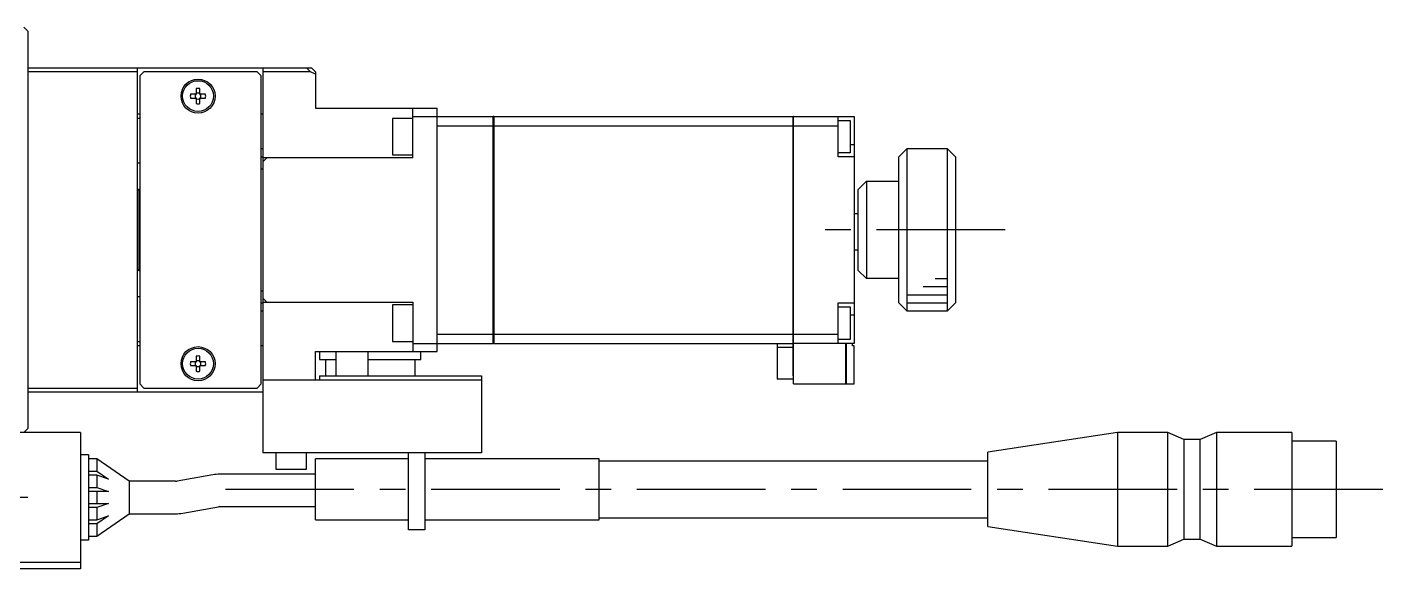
# Model space of a CAD drawing. Extents: x 0 to 715, y -8 to 432.
# Drawn here: x 548 to 715.3, y 275.7 to 342.5 of the extents above; entities that cross this region are included whole.
import ezdxf

# ---------------------------------------------------------------- set-up
doc = ezdxf.new("R2010")
doc.units = 0
doc.header["$LTSCALE"] = 0.5
doc.linetypes.add('CENTER', pattern=[50.8, 31.75, -6.35, 6.35, -6.35])
for name, color, linetype in [('MSM_CENTER', 1, 'CENTER'), ('MSM_CONTINUOUS', 7, 'CONTINUOUS'), ('MSM_NARROW', 5, 'CONTINUOUS')]:
    doc.layers.add(name, color=color, linetype=linetype)

msp = doc.modelspace()

# ---------------------------------------------------------------- linework, layer by layer
at = {"layer": 'MSM_CENTER'}
for p, q in [((668.71, 317.48), (645.59, 317.48)), ((715.34, 285.48), (570.34, 285.48)), ((548.09, 284.48), (542.09, 284.48))]:
    msp.add_line(p, q, dxfattribs=at)
at = {"layer": 'MSM_CONTINUOUS'}
for p, q in [((548.09, 341.98), (547.59, 342.48)), ((548.09, 341.98), (548.09, 292.98)), ((548.09, 337.48), (583.09, 337.48)), ((561.59, 336.98), (548.09, 336.98)), ((561.59, 337.48), (561.59, 297.48)), ((562.39, 336.98), (561.89, 336.48)), ((561.89, 336.48), (561.89, 298.48)), ((576.39, 336.98), (562.39, 336.98)), ((576.89, 336.48), (576.39, 336.98)), ((576.89, 298.48), (576.89, 336.48)), ((577.09, 337.48), (577.09, 289.98)), ((582.98, 336.98), (577.09, 336.98)), ((582.98, 336.98), (582.48, 337.48)), ((583.59, 336.67), (582.98, 336.98)), ((583.09, 337.48), (583.59, 336.98)), ((583.59, 336.98), (583.59, 332.48)), ((568.85, 334.9), (568.85, 334.22)), ((569.33, 334.22), (569.33, 334.9)), ((568.85, 334.22), (568.17, 334.22)), ((568.17, 333.74), (568.85, 333.74)), ((568.85, 333.74), (568.85, 333.06)), ((570.01, 334.22), (569.33, 334.22)), ((569.33, 333.06), (569.33, 333.74)), ((569.33, 333.74), (570.01, 333.74)), ((561.89, 331.73), (561.59, 331.73)), ((577.09, 331.73), (576.89, 331.73)), ((583.59, 332.48), (598.59, 332.48)), ((595.59, 326.38), (595.59, 332.48)), ((595.59, 331.48), (605.54, 331.48)), ((598.59, 302.48), (598.59, 332.48)), ((605.54, 303.48), (605.54, 331.48)), ((605.59, 331.47), (605.54, 331.47)), ((605.59, 331.48), (642.54, 331.48)), ((605.59, 331.48), (605.59, 303.48)), ((642.54, 299.48), (642.54, 331.48)), ((642.59, 331.47), (642.54, 331.47)), ((642.59, 298.48), (642.59, 331.48)), ((642.59, 331.48), (650.09, 331.48)), ((648.09, 326.48), (648.09, 331.48)), ((650.09, 331.48), (650.09, 303.48)), ((561.89, 331.23), (561.59, 331.23)), ((593.09, 331.23), (593.09, 326.73)), ((595.59, 331.23), (593.09, 331.23)), ((598.59, 330.33), (605.54, 330.33)), ((605.59, 330.32), (605.54, 330.32)), ((605.59, 330.33), (642.54, 330.33)), ((642.59, 330.32), (642.54, 330.32)), ((642.59, 330.33), (648.09, 330.33)), ((648.09, 330.98), (649.59, 330.98)), ((649.59, 330.98), (649.59, 326.98)), ((577.09, 327.48), (576.89, 327.48)), ((576.89, 326.48), (577.09, 326.48)), ((577.09, 325.88), (577.59, 326.38)), ((595.59, 326.38), (577.09, 326.38)), ((593.09, 326.73), (595.59, 326.73)), ((649.59, 326.98), (648.09, 326.98)), ((650.09, 326.48), (648.09, 326.48)), ((650.09, 327.98), (649.59, 327.98)), ((656.59, 327.48), (655.59, 326.48)), ((655.59, 308.48), (655.59, 326.48)), ((656.59, 327.48), (656.59, 307.48)), ((661.59, 327.48), (656.59, 327.48)), ((661.59, 307.48), (661.59, 327.48)), ((662.59, 326.48), (661.59, 327.48)), ((662.59, 326.48), (662.59, 308.48)), ((561.59, 325.73), (561.89, 325.73)), ((577.09, 324.98), (576.89, 324.98)), ((651.59, 323.48), (650.59, 322.48)), ((651.59, 323.48), (655.59, 323.48)), ((651.59, 323.48), (651.59, 311.48)), ((561.79, 322.48), (561.59, 322.28)), ((561.79, 322.48), (561.79, 312.48)), ((561.89, 322.48), (561.79, 322.48)), ((650.59, 312.48), (650.59, 322.48)), ((650.59, 319.48), (650.09, 319.48)), ((650.59, 314.98), (650.09, 314.98)), ((561.59, 312.68), (561.79, 312.48)), ((561.79, 312.48), (561.89, 312.48)), ((650.59, 312.48), (651.59, 311.48)), ((655.59, 311.48), (651.59, 311.48)), ((576.89, 309.98), (577.09, 309.98)), ((561.89, 309.23), (561.59, 309.23)), ((576.89, 308.48), (577.09, 308.48)), ((577.59, 308.58), (577.09, 309.08)), ((577.09, 308.58), (595.59, 308.58)), ((593.09, 308.23), (593.09, 303.73)), ((595.59, 308.23), (593.09, 308.23)), ((595.59, 308.58), (595.59, 302.48)), ((648.09, 308.48), (650.09, 308.48)), ((648.09, 303.48), (648.09, 308.48)), ((648.09, 307.98), (649.59, 307.98)), ((649.59, 307.98), (649.59, 303.98)), ((655.59, 308.48), (656.59, 307.48)), ((661.59, 307.48), (662.59, 308.48)), ((576.89, 307.48), (577.09, 307.48)), ((650.09, 306.98), (649.59, 306.98)), ((656.59, 307.48), (661.59, 307.48)), ((598.59, 304.64), (605.54, 304.64)), ((605.59, 304.64), (605.54, 304.64)), ((605.59, 304.64), (642.54, 304.64)), ((642.59, 304.64), (642.54, 304.64)), ((642.59, 304.64), (648.09, 304.64)), ((561.59, 303.73), (561.89, 303.73)), ((561.59, 303.23), (561.89, 303.23)), ((576.89, 303.23), (577.09, 303.23)), ((593.09, 303.73), (595.59, 303.73)), ((595.59, 303.48), (605.54, 303.48)), ((605.59, 303.49), (605.54, 303.49)), ((605.59, 303.48), (642.54, 303.48)), ((640.59, 303.48), (640.59, 299.08)), ((642.54, 302.98), (640.59, 302.98)), ((642.59, 303.49), (642.54, 303.49)), ((650.09, 303.48), (642.59, 303.48)), ((649.59, 303.98), (648.09, 303.98)), ((649.04, 298.48), (649.04, 303.48)), ((649.09, 303.48), (649.09, 298.48)), ((649.89, 303.18), (649.89, 303.48)), ((650.09, 303.18), (649.89, 303.18)), ((650.09, 298.48), (650.09, 303.18)), ((568.85, 301.9), (568.85, 301.22)), ((569.33, 301.22), (569.33, 301.9)), ((583.59, 298.98), (583.59, 302.48)), ((583.59, 302.48), (598.59, 302.48)), ((584.09, 302.48), (584.09, 301.48)), ((584.09, 301.48), (586.09, 301.48)), ((584.84, 301.48), (584.84, 299.48)), ((586.09, 302.48), (586.09, 299.48)), ((590.09, 299.48), (590.09, 302.48)), ((590.09, 301.48), (596.59, 301.48)), ((595.84, 301.48), (595.84, 299.48)), ((596.59, 301.48), (596.59, 302.48)), ((568.85, 301.22), (568.17, 301.22)), ((568.17, 300.74), (568.85, 300.74)), ((568.85, 300.74), (568.85, 300.06)), ((570.01, 301.22), (569.33, 301.22)), ((569.33, 300.06), (569.33, 300.74)), ((569.33, 300.74), (570.01, 300.74)), ((548.09, 297.98), (561.59, 297.98)), ((561.89, 298.48), (562.39, 297.98)), ((562.39, 297.98), (576.39, 297.98)), ((576.39, 297.98), (576.89, 298.48)), ((577.09, 298.98), (604.09, 298.98)), ((584.09, 299.48), (584.09, 298.98)), ((584.09, 299.48), (604.09, 299.48)), ((604.09, 299.48), (604.09, 289.98)), ((642.59, 299.08), (640.59, 299.08)), ((642.59, 299.48), (642.54, 299.48)), ((642.59, 298.48), (649.04, 298.48)), ((649.09, 298.53), (649.04, 298.53)), ((649.09, 298.48), (650.09, 298.48)), ((577.09, 297.48), (548.09, 297.48)), ((547.59, 292.48), (548.09, 292.98)), ((554.59, 292.48), (461.59, 292.48)), ((554.59, 292.48), (554.59, 275.68)), ((682.59, 292.48), (666.59, 290.05)), ((688.79, 292.48), (682.59, 292.48)), ((682.59, 292.48), (682.59, 278.48)), ((690.79, 291.63), (688.79, 292.48)), ((688.79, 278.48), (688.79, 292.48)), ((692.79, 291.63), (690.79, 291.63)), ((690.79, 291.63), (690.79, 279.33)), ((694.79, 292.48), (692.79, 291.63)), ((692.79, 279.33), (692.79, 291.63)), ((704.09, 292.48), (694.79, 292.48)), ((694.79, 292.48), (694.79, 278.48)), ((704.09, 292.48), (704.09, 278.48)), ((709.59, 291.43), (704.09, 291.43)), ((709.59, 291.43), (709.59, 279.53)), ((555.59, 289.73), (554.59, 289.73)), ((555.59, 289.73), (555.59, 279.23)), ((604.09, 289.98), (577.09, 289.98)), ((578.69, 289.98), (578.69, 287.98)), ((582.49, 287.98), (582.49, 289.98)), ((595.09, 280.48), (595.09, 289.98)), ((597.09, 289.98), (597.09, 280.48)), ((666.59, 280.91), (666.59, 290.05)), ((556.59, 289.23), (555.59, 289.23)), ((560.59, 286.48), (556.59, 289.23)), ((556.59, 289.23), (556.59, 287.73)), ((578.69, 287.98), (582.49, 287.98)), ((583.59, 281.73), (583.59, 289.23)), ((595.09, 289.23), (583.59, 289.23)), ((618.59, 289.23), (597.09, 289.23)), ((618.59, 281.73), (618.59, 289.23)), ((666.59, 288.98), (618.59, 288.98)), ((555.59, 287.73), (556.59, 287.73)), ((556.59, 287.23), (555.59, 287.23)), ((556.59, 287.73), (558.05, 286.73)), ((558.05, 286.73), (556.59, 287.23)), ((556.59, 287.23), (556.59, 285.73)), ((560.59, 286.48), (560.59, 282.48)), ((566.33, 286.48), (560.59, 286.48)), ((570.91, 287.27), (566.51, 286.5)), ((583.59, 287.35), (571.78, 287.35)), ((555.59, 285.73), (556.59, 285.73)), ((558.05, 285.23), (555.59, 285.23)), ((556.59, 285.73), (558.05, 285.23)), ((556.59, 285.23), (556.59, 283.73)), ((555.59, 283.73), (558.05, 283.73)), ((556.59, 283.23), (555.59, 283.23)), ((558.05, 283.73), (556.59, 283.23)), ((556.59, 283.23), (556.59, 281.73)), ((567.2, 282.56), (571.61, 283.33)), ((571.78, 283.35), (583.59, 283.35)), ((555.59, 281.73), (556.59, 281.73)), ((556.59, 281.23), (555.59, 281.23)), ((556.59, 279.73), (560.59, 282.48)), ((558.05, 282.23), (556.59, 281.23)), ((556.59, 281.73), (558.05, 282.23)), ((556.59, 281.23), (556.59, 279.73)), ((560.59, 282.48), (566.33, 282.48)), ((583.59, 281.73), (595.09, 281.73)), ((597.09, 281.73), (618.59, 281.73)), ((618.59, 281.98), (666.59, 281.98)), ((555.59, 279.73), (556.59, 279.73)), ((597.09, 280.48), (595.09, 280.48)), ((666.59, 280.91), (682.59, 278.48)), ((704.09, 279.53), (709.59, 279.53)), ((555.59, 279.23), (554.59, 279.23)), ((682.59, 278.48), (688.79, 278.48)), ((688.79, 278.48), (690.79, 279.33)), ((690.79, 279.33), (692.79, 279.33)), ((692.79, 279.33), (694.79, 278.48)), ((694.79, 278.48), (704.09, 278.48)), ((554.59, 276.48), (461.59, 276.48)), ((554.59, 275.68), (461.59, 275.68))]:
    msp.add_line(p, q, dxfattribs=at)
for centre, radius in [((569.09, 333.98), 2.1), ((569.09, 333.98), 1.9), ((569.09, 300.98), 2.1), ((569.09, 300.98), 1.9)]:
    msp.add_circle(centre, radius, dxfattribs=at)
for centre, radius, start, end in [((569.09, 333.98), 0.95, 75.3667, 104.6333), ((569.09, 333.98), 0.95, 165.3667, 194.6333), ((569.09, 333.98), 0.365, 138.8496, 221.1504), ((569.09, 333.98), 0.365, 48.8496, 131.1504), ((569.09, 333.98), 0.365, 228.8496, 311.1504), ((569.09, 333.98), 0.95, 255.3667, 284.6333), ((569.09, 333.98), 0.365, 318.8496, 41.1504), ((569.09, 333.98), 0.95, 345.3667, 14.6333), ((569.09, 300.98), 0.95, 75.3667, 104.6333), ((569.09, 300.98), 0.365, 48.8496, 131.1504), ((569.09, 300.98), 0.95, 165.3667, 194.6333), ((569.09, 300.98), 0.365, 138.8496, 221.1504), ((569.09, 300.98), 0.365, 228.8496, 311.1504), ((569.09, 300.98), 0.95, 255.3667, 284.6333), ((569.09, 300.98), 0.365, 318.8496, 41.1504), ((569.09, 300.98), 0.95, 345.3667, 14.6333), ((566.33, 287.48), 1, 270, 280), ((571.78, 282.35), 5, 90, 100), ((571.78, 282.35), 1, 90, 100), ((566.33, 287.48), 5, 270, 280)]:
    msp.add_arc(centre, radius, start, end, dxfattribs=at)
at = {"layer": 'MSM_NARROW'}
for p, q in [((660.09, 311.48), (661.59, 311.48)), ((658.59, 310.48), (661.59, 310.48)), ((656.59, 309.48), (661.59, 309.48)), ((656.59, 308.48), (661.59, 308.48))]:
    msp.add_line(p, q, dxfattribs=at)

doc.saveas('drawing.dxf')
